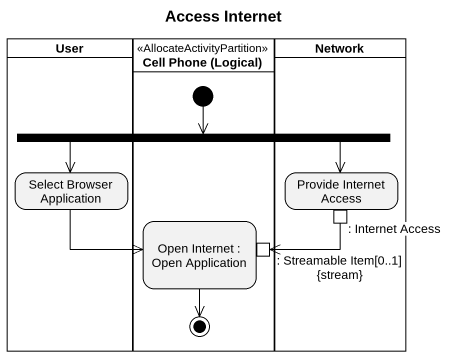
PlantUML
@startuml
title Access Internet
hide empty description
state User <<partition>> {
  state "Select Browser Application" as Select_Browser_Application
}
state "Cell Phone (Logical)" as Cell_Phone_Logical <<AllocateActivityPartition>> {
  state initial1 <<start>>
  state "Open Internet : Open Application" as Open_Internet {
    state ": Streamable Item[0..1] {stream}" as Streamable_Item_0_1_stream <<inputPin>>
  }
  Open_Internet --> [*]
}
state "Network" as Network_ <<partition>> {
  state "Provide Internet Access" as Provide_Internet_Access {
    state ": Internet Access" as Internet_Access <<outputPin>>
  }
}
state fork1 <<fork>>
fork1 -left-> Select_Browser_Application
fork1 -right-> Provide_Internet_Access
initial1 --> fork1
Select_Browser_Application -right-> Open_Internet
Internet_Access -left-> Streamable_Item_0_1_stream
@enduml
